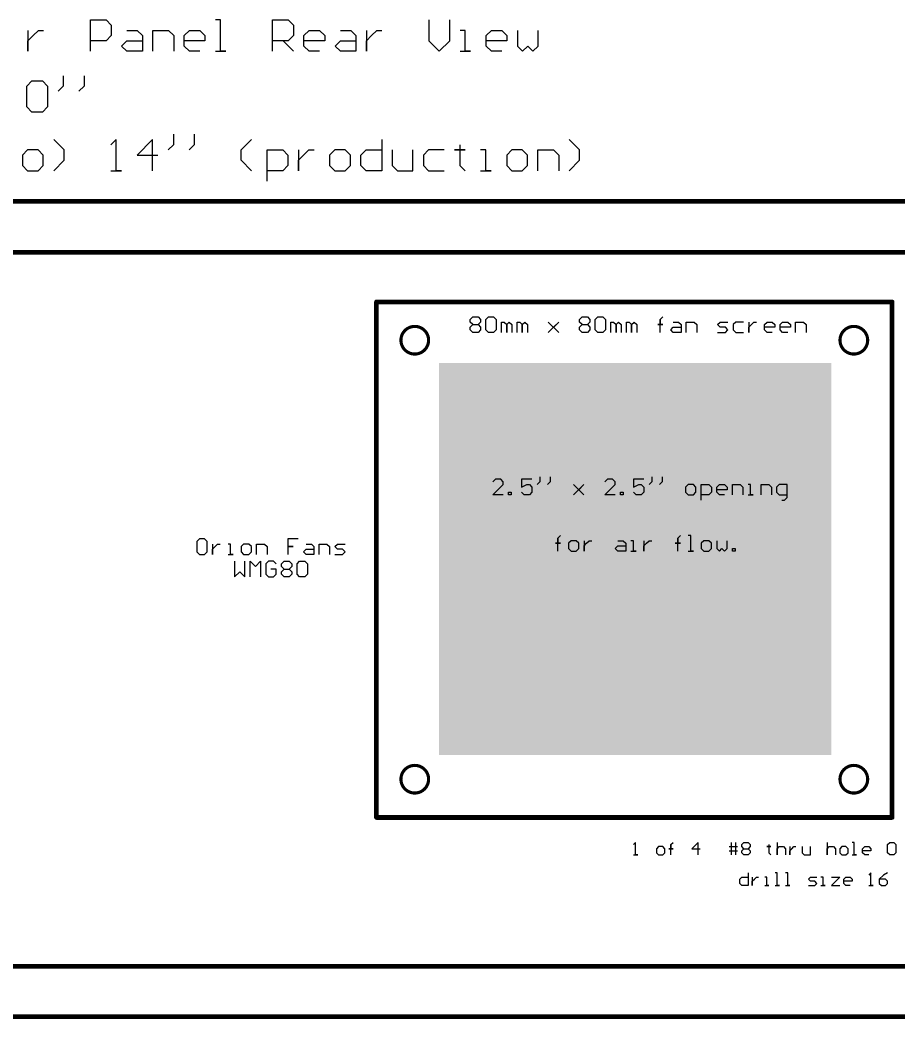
# Model space of a CAD drawing. Extents: x 0 to 21.5, y -4.9 to 8.4.
# Drawn here: x 12.42 to 18.04, y 1.99 to 8.38 of the extents above; entities that cross this region are included whole.
import ezdxf

# ---------------------------------------------------------------- set-up
doc = ezdxf.new("R2010")
doc.units = 0
doc.header["$MEASUREMENT"] = 0
for name, color, linetype in [('MECHANICAL1', 6, 'CONTINUOUS'), ('TOPLAYER', 1, 'CONTINUOUS'), ('TOPOVERLAY', 2, 'CONTINUOUS')]:
    doc.layers.add(name, color=color, linetype=linetype)

msp = doc.modelspace()

# ---------------------------------------------------------------- linework, layer by layer
at = {"layer": 'MECHANICAL1'}
for p, q in [((12.8692, 8.18), (12.8692, 8.3799)), ((12.8692, 8.3799), (12.9692, 8.3799)), ((12.9692, 8.3799), (13.0025, 8.3466)), ((13.7023, 8.3799), (13.669, 8.3799)), ((13.7023, 8.18), (13.7023, 8.3799)), ((14.0355, 8.18), (14.0355, 8.3799)), ((14.0355, 8.3799), (14.1355, 8.3799)), ((14.1355, 8.3799), (14.1688, 8.3466)), ((15.0352, 8.3799), (15.0352, 8.2466)), ((15.1685, 8.2466), (15.1685, 8.3799)), ((13.0025, 8.3466), (13.0025, 8.28)), ((14.1688, 8.3466), (14.1688, 8.28)), ((12.4694, 8.3133), (12.4694, 8.18)), ((12.4694, 8.2466), (12.5027, 8.28)), ((12.5027, 8.28), (12.536, 8.3133)), ((12.536, 8.3133), (12.5693, 8.3133)), ((13.0025, 8.28), (12.9692, 8.2466)), ((13.1025, 8.3133), (13.1691, 8.3133)), ((13.1691, 8.3133), (13.2024, 8.28)), ((13.2024, 8.28), (13.2024, 8.18)), ((13.2691, 8.18), (13.2691, 8.3133)), ((13.2691, 8.3133), (13.3691, 8.3133)), ((13.3691, 8.3133), (13.4024, 8.28)), ((13.4024, 8.28), (13.4024, 8.18)), ((13.469, 8.28), (13.5024, 8.3133)), ((13.469, 8.2133), (13.469, 8.28)), ((13.5024, 8.3133), (13.569, 8.3133)), ((13.569, 8.3133), (13.6023, 8.28)), ((13.6023, 8.28), (13.6023, 8.2466)), ((14.1688, 8.28), (14.1355, 8.2466)), ((14.2354, 8.28), (14.2688, 8.3133)), ((14.2354, 8.2133), (14.2354, 8.28)), ((14.2688, 8.3133), (14.3354, 8.3133)), ((14.3354, 8.3133), (14.3687, 8.28)), ((14.3687, 8.28), (14.3687, 8.2466)), ((14.4687, 8.3133), (14.5354, 8.3133)), ((14.5354, 8.3133), (14.5687, 8.28)), ((14.5687, 8.28), (14.5687, 8.18)), ((14.6353, 8.3133), (14.6353, 8.18)), ((14.6353, 8.2466), (14.6686, 8.28)), ((14.6686, 8.28), (14.702, 8.3133)), ((14.702, 8.3133), (14.7353, 8.3133)), ((15.2684, 8.3133), (15.2351, 8.3133)), ((15.2684, 8.18), (15.2684, 8.3133)), ((15.4017, 8.28), (15.4351, 8.3133)), ((15.4017, 8.2133), (15.4017, 8.28)), ((15.4351, 8.3133), (15.5017, 8.3133)), ((15.5017, 8.3133), (15.535, 8.28)), ((15.535, 8.28), (15.535, 8.2466)), ((15.6017, 8.3133), (15.6017, 8.2133)), ((15.735, 8.2133), (15.735, 8.3133)), ((12.4694, 8.18), (12.4694, 8.2466)), ((12.9692, 8.2466), (12.8692, 8.2466)), ((13.0692, 8.2133), (13.1025, 8.2466)), ((13.1025, 8.18), (13.0692, 8.2133)), ((13.1025, 8.2466), (13.2024, 8.2466)), ((13.6023, 8.2466), (13.469, 8.2466)), ((13.5024, 8.18), (13.469, 8.2133)), ((14.1355, 8.2466), (14.0355, 8.2466)), ((14.1022, 8.2466), (14.1688, 8.18)), ((14.3687, 8.2466), (14.2354, 8.2466)), ((14.2688, 8.18), (14.2354, 8.2133)), ((14.4354, 8.2133), (14.4687, 8.2466)), ((14.4687, 8.18), (14.4354, 8.2133)), ((14.4687, 8.2466), (14.5687, 8.2466)), ((14.6353, 8.18), (14.6353, 8.2466)), ((15.0352, 8.2466), (15.1018, 8.18)), ((15.1018, 8.18), (15.1685, 8.2466)), ((15.535, 8.2466), (15.4017, 8.2466)), ((15.4351, 8.18), (15.4017, 8.2133)), ((15.6017, 8.2133), (15.635, 8.18)), ((15.635, 8.18), (15.6683, 8.2133)), ((15.6683, 8.2133), (15.7016, 8.18)), ((15.7016, 8.18), (15.735, 8.2133)), ((13.2024, 8.18), (13.1025, 8.18)), ((13.569, 8.18), (13.5024, 8.18)), ((13.669, 8.18), (13.7356, 8.18)), ((13.7356, 8.18), (13.7023, 8.18)), ((14.3354, 8.18), (14.2688, 8.18)), ((14.5687, 8.18), (14.4687, 8.18)), ((15.2351, 8.18), (15.3018, 8.18)), ((15.3018, 8.18), (15.2684, 8.18)), ((15.5017, 8.18), (15.4351, 8.18)), ((12.6952, 8.0233), (12.6952, 7.9566)), ((12.8284, 8.0233), (12.8284, 7.9566)), ((12.4619, 7.9566), (12.4952, 7.9899)), ((12.4619, 7.8233), (12.4619, 7.9566)), ((12.4952, 7.9899), (12.5619, 7.9899)), ((12.5619, 7.9899), (12.5952, 7.9566)), ((12.5952, 7.9566), (12.5952, 7.8233)), ((12.6952, 7.9566), (12.6618, 7.9233)), ((12.8284, 7.9566), (12.7951, 7.9233)), ((12.4952, 7.79), (12.4619, 7.8233)), ((12.5952, 7.8233), (12.5619, 7.79)), ((12.5619, 7.79), (12.4952, 7.79)), ((12.7009, 7.5483), (12.6342, 7.6149)), ((13.0341, 7.6149), (13.0008, 7.5816)), ((13.0341, 7.415), (13.0341, 7.6149)), ((13.2674, 7.6149), (13.1674, 7.515)), ((13.2674, 7.415), (13.2674, 7.6149)), ((13.4006, 7.6483), (13.4006, 7.5816)), ((13.5339, 7.6483), (13.5339, 7.5816)), ((13.8338, 7.5483), (13.9005, 7.6149)), ((14.7335, 7.6149), (14.7335, 7.415)), ((15.9998, 7.5483), (15.9332, 7.6149)), ((12.4676, 7.5483), (12.4343, 7.515)), ((12.5343, 7.5483), (12.4676, 7.5483)), ((12.5676, 7.515), (12.5343, 7.5483)), ((12.7009, 7.4816), (12.7009, 7.5483)), ((13.4006, 7.5816), (13.3673, 7.5483)), ((13.5339, 7.5816), (13.5006, 7.5483)), ((13.8338, 7.4816), (13.8338, 7.5483)), ((14.0004, 7.3484), (14.0004, 7.5483)), ((14.0004, 7.5483), (14.1004, 7.5483)), ((14.1004, 7.5483), (14.1337, 7.515)), ((14.2004, 7.5483), (14.2004, 7.415)), ((14.2337, 7.515), (14.267, 7.5483)), ((14.267, 7.5483), (14.3004, 7.5483)), ((14.4336, 7.5483), (14.4003, 7.515)), ((14.5003, 7.5483), (14.4336, 7.5483)), ((14.5336, 7.515), (14.5003, 7.5483)), ((14.6003, 7.515), (14.6336, 7.5483)), ((14.6336, 7.5483), (14.7335, 7.5483)), ((14.8002, 7.5483), (14.8002, 7.4483)), ((14.9335, 7.415), (14.9335, 7.5483)), ((15.0334, 7.5483), (15.0001, 7.515)), ((15.1334, 7.5483), (15.0334, 7.5483)), ((15.2334, 7.5483), (15.2001, 7.5483)), ((15.2001, 7.5483), (15.2667, 7.5483)), ((15.2334, 7.5816), (15.2334, 7.5483)), ((15.2667, 7.5483), (15.2334, 7.5483)), ((15.2334, 7.5483), (15.2334, 7.4483)), ((15.4, 7.5483), (15.3667, 7.5483)), ((15.4, 7.415), (15.4, 7.5483)), ((15.5666, 7.5483), (15.5333, 7.515)), ((15.6333, 7.5483), (15.5666, 7.5483)), ((15.6666, 7.515), (15.6333, 7.5483)), ((15.7332, 7.415), (15.7332, 7.5483)), ((15.7332, 7.5483), (15.8332, 7.5483)), ((15.8332, 7.5483), (15.8665, 7.515)), ((15.9998, 7.4816), (15.9998, 7.5483)), ((12.4343, 7.515), (12.4343, 7.4483)), ((12.5676, 7.4483), (12.5676, 7.515)), ((13.1674, 7.515), (13.3007, 7.515)), ((14.1337, 7.515), (14.1337, 7.4483)), ((14.2004, 7.4816), (14.2337, 7.515)), ((14.4003, 7.515), (14.4003, 7.4483)), ((14.5336, 7.4483), (14.5336, 7.515)), ((14.6003, 7.4483), (14.6003, 7.515)), ((15.0001, 7.515), (15.0001, 7.4483)), ((15.5333, 7.515), (15.5333, 7.4483)), ((15.6666, 7.4483), (15.6666, 7.515)), ((15.8665, 7.515), (15.8665, 7.415)), ((12.4343, 7.4483), (12.4676, 7.415)), ((12.5343, 7.415), (12.5676, 7.4483)), ((12.6342, 7.415), (12.7009, 7.4816)), ((13.9005, 7.415), (13.8338, 7.4816)), ((14.1337, 7.4483), (14.1004, 7.415)), ((14.2004, 7.415), (14.2004, 7.4816)), ((14.4003, 7.4483), (14.4336, 7.415)), ((14.5003, 7.415), (14.5336, 7.4483)), ((14.6336, 7.415), (14.6003, 7.4483)), ((14.8002, 7.4483), (14.8335, 7.415)), ((15.0001, 7.4483), (15.0334, 7.415)), ((15.2334, 7.4483), (15.2667, 7.415)), ((15.5333, 7.4483), (15.5666, 7.415)), ((15.6333, 7.415), (15.6666, 7.4483)), ((15.9332, 7.415), (15.9998, 7.4816)), ((12.4676, 7.415), (12.5343, 7.415)), ((13.0008, 7.415), (13.0674, 7.415)), ((13.0674, 7.415), (13.0341, 7.415)), ((14.1004, 7.415), (14.0004, 7.415)), ((14.4336, 7.415), (14.5003, 7.415)), ((14.7335, 7.415), (14.6336, 7.415)), ((14.8335, 7.415), (14.9335, 7.415)), ((15.0334, 7.415), (15.1334, 7.415)), ((15.3667, 7.415), (15.4333, 7.415)), ((15.4333, 7.415), (15.4, 7.415)), ((15.5666, 7.415), (15.6333, 7.415))]:
    msp.add_line(p, q, dxfattribs=at)
at = {"layer": 'MECHANICAL1', "const_width": 0.03}
for points in [[(2, 7.22), (18.73, 7.22)], [(2.12, 6.893), (18.61, 6.893)], [(14.7, 3.275), (14.7, 6.575)], [(14.7, 6.575), (18, 6.575)], [(18, 3.275), (18, 6.575)], [(14.7, 3.275), (18, 3.275)], [(2.12, 2.323), (18.61, 2.323)], [(2, 2), (18.73, 2)]]:
    msp.add_lwpolyline(points, dxfattribs=at)
at = {"layer": 'MECHANICAL1', "const_width": 0.015}
for points in [[(14.6925, 6.575, 1), (14.7075, 6.575, 1)], [(14.6925, 6.575, 1), (14.7075, 6.575, 1)], [(17.9925, 6.575, 1), (18.0075, 6.575, 1)], [(17.9925, 6.575, 1), (18.0075, 6.575, 1)], [(14.6925, 3.275, 1), (14.7075, 3.275, 1)], [(14.6925, 3.275, 1), (14.7075, 3.275, 1)], [(17.9925, 3.275, 1), (18.0075, 3.275, 1)], [(17.9925, 3.275, 1), (18.0075, 3.275, 1)]]:
    msp.add_lwpolyline(points, format="xyb", close=True, dxfattribs=at)
at = {"layer": 'MECHANICAL1'}
msp.add_solid([(15.1, 3.675), (17.61, 3.675), (15.1, 6.185), (17.61, 6.185)], dxfattribs=at)
at = {"layer": 'TOPLAYER'}
for p, q in [((13.5667, 5.0589), (13.55, 5.0423)), ((13.6, 5.0589), (13.5667, 5.0589)), ((13.6166, 5.0423), (13.6, 5.0589)), ((14.1998, 5.0589), (14.1331, 5.0589)), ((14.1331, 5.0589), (14.1331, 5.0089)), ((13.55, 5.0423), (13.55, 4.9756)), ((13.6166, 4.9756), (13.6166, 5.0423)), ((13.65, 5.0256), (13.65, 4.959)), ((13.65, 4.9923), (13.6666, 5.0089)), ((13.65, 4.959), (13.65, 4.9923)), ((13.6666, 5.0089), (13.6833, 5.0256)), ((13.6833, 5.0256), (13.7, 5.0256)), ((13.7666, 5.0256), (13.7499, 5.0256)), ((13.7666, 4.959), (13.7666, 5.0256)), ((13.8499, 5.0256), (13.8332, 5.0089)), ((13.8332, 5.0089), (13.8332, 4.9756)), ((13.8832, 5.0256), (13.8499, 5.0256)), ((13.8999, 5.0089), (13.8832, 5.0256)), ((13.8999, 4.9756), (13.8999, 5.0089)), ((13.9332, 4.959), (13.9332, 5.0256)), ((13.9332, 5.0256), (13.9832, 5.0256)), ((13.9832, 5.0256), (13.9999, 5.0089)), ((13.9999, 5.0089), (13.9999, 4.959)), ((14.1331, 5.0089), (14.1665, 5.0089)), ((14.1665, 5.0089), (14.1331, 5.0089)), ((14.1331, 5.0089), (14.1331, 4.959)), ((14.2331, 4.9756), (14.2498, 4.9923)), ((14.2498, 5.0256), (14.2831, 5.0256)), ((14.2498, 4.9923), (14.2998, 4.9923)), ((14.2831, 5.0256), (14.2998, 5.0089)), ((14.2998, 5.0089), (14.2998, 4.959)), ((14.3331, 4.959), (14.3331, 5.0256)), ((14.3331, 5.0256), (14.3831, 5.0256)), ((14.3831, 5.0256), (14.3997, 5.0089)), ((14.3997, 5.0089), (14.3997, 4.959)), ((14.433, 5.0089), (14.4497, 5.0256)), ((14.4497, 4.9923), (14.433, 5.0089)), ((14.4497, 5.0256), (14.4997, 5.0256)), ((14.483, 4.9923), (14.4497, 4.9923)), ((14.4997, 4.9756), (14.483, 4.9923)), ((13.55, 4.9756), (13.5667, 4.959)), ((13.5667, 4.959), (13.6, 4.959)), ((13.6, 4.959), (13.6166, 4.9756)), ((13.7499, 4.959), (13.7833, 4.959)), ((13.7833, 4.959), (13.7666, 4.959)), ((13.8332, 4.9756), (13.8499, 4.959)), ((13.8499, 4.959), (13.8832, 4.959)), ((13.8832, 4.959), (13.8999, 4.9756)), ((14.2498, 4.959), (14.2331, 4.9756)), ((14.2998, 4.959), (14.2498, 4.959)), ((14.433, 4.959), (14.483, 4.959)), ((14.483, 4.959), (14.4997, 4.9756)), ((13.7916, 4.915), (13.7916, 4.815)), ((13.8582, 4.815), (13.8582, 4.915)), ((13.8916, 4.815), (13.8916, 4.915)), ((13.8916, 4.915), (13.9249, 4.8816)), ((13.9249, 4.8816), (13.9582, 4.915)), ((13.9582, 4.915), (13.9582, 4.815)), ((14.0082, 4.915), (13.9915, 4.8983)), ((13.9915, 4.8983), (13.9915, 4.8317)), ((14.0415, 4.915), (14.0082, 4.915)), ((14.0582, 4.865), (14.0248, 4.865)), ((14.0582, 4.8983), (14.0415, 4.915)), ((14.0582, 4.8317), (14.0582, 4.865)), ((14.0915, 4.8983), (14.1082, 4.915)), ((14.0915, 4.8816), (14.0915, 4.8983)), ((14.1082, 4.865), (14.0915, 4.8816)), ((14.0915, 4.8483), (14.1082, 4.865)), ((14.1082, 4.915), (14.1415, 4.915)), ((14.1082, 4.865), (14.1415, 4.865)), ((14.1415, 4.915), (14.1581, 4.8983)), ((14.1581, 4.8816), (14.1415, 4.865)), ((14.1415, 4.865), (14.1581, 4.8483)), ((14.1581, 4.8983), (14.1581, 4.8816)), ((14.1915, 4.8983), (14.2081, 4.915)), ((14.1915, 4.8317), (14.1915, 4.8983)), ((14.2081, 4.915), (14.2414, 4.915)), ((14.2414, 4.915), (14.2581, 4.8983)), ((14.2581, 4.8983), (14.2581, 4.8317)), ((13.7916, 4.815), (13.8249, 4.8483)), ((13.8249, 4.8483), (13.8582, 4.815)), ((13.9915, 4.8317), (14.0082, 4.815)), ((14.0082, 4.815), (14.0415, 4.815)), ((14.0415, 4.815), (14.0582, 4.8317)), ((14.0915, 4.8317), (14.0915, 4.8483)), ((14.1082, 4.815), (14.0915, 4.8317)), ((14.1415, 4.815), (14.1082, 4.815)), ((14.1581, 4.8317), (14.1415, 4.815)), ((14.1581, 4.8483), (14.1581, 4.8317)), ((14.2081, 4.815), (14.1915, 4.8317)), ((14.2414, 4.815), (14.2081, 4.815)), ((14.2581, 4.8317), (14.2414, 4.815)), ((16.3583, 3.115), (16.345, 3.1016)), ((16.3583, 3.035), (16.3583, 3.115)), ((16.5049, 3.0883), (16.4916, 3.075)), ((16.4916, 3.075), (16.4916, 3.0483)), ((16.5316, 3.0883), (16.5049, 3.0883)), ((16.5449, 3.075), (16.5316, 3.0883)), ((16.5449, 3.0483), (16.5449, 3.075)), ((16.5849, 3.075), (16.5716, 3.075)), ((16.5716, 3.075), (16.5983, 3.075)), ((16.5849, 3.1016), (16.5983, 3.115)), ((16.5849, 3.035), (16.5849, 3.1016)), ((16.5849, 3.1016), (16.5849, 3.075)), ((16.5849, 3.075), (16.5849, 3.1016)), ((16.5983, 3.075), (16.5849, 3.075)), ((16.7582, 3.115), (16.7182, 3.075)), ((16.7182, 3.075), (16.7715, 3.075)), ((16.7582, 3.035), (16.7582, 3.115)), ((16.9581, 3.0883), (16.9981, 3.0883)), ((16.9715, 3.035), (16.9715, 3.115)), ((16.9981, 3.115), (16.9981, 3.035)), ((16.9981, 3.0883), (17.0115, 3.0883)), ((17.0381, 3.1016), (17.0514, 3.115)), ((17.0381, 3.0883), (17.0381, 3.1016)), ((17.0514, 3.075), (17.0381, 3.0883)), ((17.0381, 3.0617), (17.0514, 3.075)), ((17.0514, 3.115), (17.0781, 3.115)), ((17.0514, 3.075), (17.0781, 3.075)), ((17.0781, 3.115), (17.0914, 3.1016)), ((17.0914, 3.0883), (17.0781, 3.075)), ((17.0781, 3.075), (17.0914, 3.0617)), ((17.0914, 3.1016), (17.0914, 3.0883)), ((17.2114, 3.0883), (17.1981, 3.0883)), ((17.1981, 3.0883), (17.2247, 3.0883)), ((17.2114, 3.1016), (17.2114, 3.0883)), ((17.2247, 3.0883), (17.2114, 3.0883)), ((17.2114, 3.0883), (17.2114, 3.0483)), ((17.2647, 3.115), (17.2647, 3.035)), ((17.2647, 3.075), (17.278, 3.0883)), ((17.2647, 3.035), (17.2647, 3.075)), ((17.278, 3.0883), (17.3047, 3.0883)), ((17.3047, 3.0883), (17.318, 3.075)), ((17.318, 3.075), (17.318, 3.035)), ((17.3447, 3.0883), (17.3447, 3.035)), ((17.3447, 3.0617), (17.358, 3.075)), ((17.358, 3.075), (17.3713, 3.0883)), ((17.3713, 3.0883), (17.3847, 3.0883)), ((17.4247, 3.0883), (17.4247, 3.0483)), ((17.478, 3.035), (17.478, 3.0883)), ((17.5846, 3.115), (17.5846, 3.035)), ((17.5846, 3.075), (17.5979, 3.0883)), ((17.5846, 3.035), (17.5846, 3.075)), ((17.5979, 3.0883), (17.6246, 3.0883)), ((17.6246, 3.0883), (17.6379, 3.075)), ((17.6379, 3.075), (17.6379, 3.035)), ((17.6779, 3.0883), (17.6646, 3.075)), ((17.6646, 3.075), (17.6646, 3.0483)), ((17.7046, 3.0883), (17.6779, 3.0883)), ((17.7179, 3.075), (17.7046, 3.0883)), ((17.7179, 3.0483), (17.7179, 3.075)), ((17.7579, 3.115), (17.7445, 3.115)), ((17.7579, 3.035), (17.7579, 3.115)), ((17.8112, 3.075), (17.8245, 3.0883)), ((17.8112, 3.0483), (17.8112, 3.075)), ((17.8245, 3.0883), (17.8512, 3.0883)), ((17.8512, 3.0883), (17.8645, 3.075)), ((17.8645, 3.075), (17.8645, 3.0617)), ((17.9711, 3.1016), (17.9845, 3.115)), ((17.9711, 3.0483), (17.9711, 3.1016)), ((17.9845, 3.115), (18.0111, 3.115)), ((18.0111, 3.115), (18.0245, 3.1016)), ((18.0245, 3.1016), (18.0245, 3.0483)), ((16.345, 3.035), (16.3717, 3.035)), ((16.3717, 3.035), (16.3583, 3.035)), ((16.4916, 3.0483), (16.5049, 3.035)), ((16.5049, 3.035), (16.5316, 3.035)), ((16.5316, 3.035), (16.5449, 3.0483)), ((16.9581, 3.0617), (17.0115, 3.0617)), ((17.0381, 3.0483), (17.0381, 3.0617)), ((17.0514, 3.035), (17.0381, 3.0483)), ((17.0781, 3.035), (17.0514, 3.035)), ((17.0914, 3.0483), (17.0781, 3.035)), ((17.0914, 3.0617), (17.0914, 3.0483)), ((17.2114, 3.0483), (17.2247, 3.035)), ((17.3447, 3.035), (17.3447, 3.0617)), ((17.4247, 3.0483), (17.438, 3.035)), ((17.438, 3.035), (17.478, 3.035)), ((17.6646, 3.0483), (17.6779, 3.035)), ((17.6779, 3.035), (17.7046, 3.035)), ((17.7046, 3.035), (17.7179, 3.0483)), ((17.7445, 3.035), (17.7712, 3.035)), ((17.7712, 3.035), (17.7579, 3.035)), ((17.8645, 3.0617), (17.8112, 3.0617)), ((17.8245, 3.035), (17.8112, 3.0483)), ((17.8512, 3.035), (17.8245, 3.035)), ((17.9845, 3.035), (17.9711, 3.0483)), ((18.0111, 3.035), (17.9845, 3.035)), ((18.0245, 3.0483), (18.0111, 3.035)), ((17.025, 2.88), (17.0383, 2.8933)), ((17.025, 2.8533), (17.025, 2.88)), ((17.0383, 2.8933), (17.0783, 2.8933)), ((17.0783, 2.92), (17.0783, 2.84)), ((17.105, 2.8933), (17.105, 2.84)), ((17.105, 2.8667), (17.1183, 2.88)), ((17.1183, 2.88), (17.1316, 2.8933)), ((17.1316, 2.8933), (17.145, 2.8933)), ((17.1983, 2.8933), (17.1849, 2.8933)), ((17.1983, 2.84), (17.1983, 2.8933)), ((17.2649, 2.92), (17.2516, 2.92)), ((17.2649, 2.84), (17.2649, 2.92)), ((17.3316, 2.92), (17.3182, 2.92)), ((17.3316, 2.84), (17.3316, 2.92)), ((17.4649, 2.88), (17.4782, 2.8933)), ((17.4782, 2.8667), (17.4649, 2.88)), ((17.4782, 2.8933), (17.5182, 2.8933)), ((17.5582, 2.8933), (17.5448, 2.8933)), ((17.5582, 2.84), (17.5582, 2.8933)), ((17.6115, 2.8933), (17.6648, 2.8933)), ((17.6648, 2.8933), (17.6115, 2.84)), ((17.6915, 2.88), (17.7048, 2.8933)), ((17.6915, 2.8533), (17.6915, 2.88)), ((17.7048, 2.8933), (17.7314, 2.8933)), ((17.7314, 2.8933), (17.7448, 2.88)), ((17.7448, 2.88), (17.7448, 2.8667)), ((17.8647, 2.92), (17.8514, 2.9066)), ((17.8647, 2.84), (17.8647, 2.92)), ((17.9447, 2.9066), (17.918, 2.88)), ((17.918, 2.88), (17.918, 2.8533)), ((17.958, 2.88), (17.918, 2.88)), ((17.9714, 2.92), (17.9447, 2.9066)), ((17.9714, 2.8667), (17.958, 2.88)), ((17.0383, 2.84), (17.025, 2.8533)), ((17.0783, 2.84), (17.0383, 2.84)), ((17.105, 2.84), (17.105, 2.8667)), ((17.1849, 2.84), (17.2116, 2.84)), ((17.2116, 2.84), (17.1983, 2.84)), ((17.2516, 2.84), (17.2783, 2.84)), ((17.2783, 2.84), (17.2649, 2.84)), ((17.3182, 2.84), (17.3449, 2.84)), ((17.3449, 2.84), (17.3316, 2.84)), ((17.4649, 2.84), (17.5048, 2.84)), ((17.5048, 2.8667), (17.4782, 2.8667)), ((17.5182, 2.8533), (17.5048, 2.8667)), ((17.5048, 2.84), (17.5182, 2.8533)), ((17.5448, 2.84), (17.5715, 2.84)), ((17.5715, 2.84), (17.5582, 2.84)), ((17.6115, 2.84), (17.6648, 2.84)), ((17.7448, 2.8667), (17.6915, 2.8667)), ((17.7048, 2.84), (17.6915, 2.8533)), ((17.7314, 2.84), (17.7048, 2.84)), ((17.8514, 2.84), (17.8781, 2.84)), ((17.8781, 2.84), (17.8647, 2.84)), ((17.918, 2.8533), (17.9314, 2.84)), ((17.9314, 2.84), (17.958, 2.84)), ((17.958, 2.84), (17.9714, 2.8533)), ((17.9714, 2.8533), (17.9714, 2.8667))]:
    msp.add_line(p, q, dxfattribs=at)
for points, const_width in [([(15.0335, 6.33, 1), (14.8565, 6.33, 1)], 0.02), ([(17.8435, 6.33, 1), (17.6665, 6.33, 1)], 0.02), ([(14.8515, 6.33, 1), (14.8615, 6.33, 1)], 0.01), ([(15.0285, 6.33, 1), (15.0385, 6.33, 1)], 0.01), ([(17.6615, 6.33, 1), (17.6715, 6.33, 1)], 0.01), ([(17.8385, 6.33, 1), (17.8485, 6.33, 1)], 0.01), ([(15.0335, 3.52, 1), (14.8565, 3.52, 1)], 0.02), ([(17.8435, 3.52, 1), (17.6665, 3.52, 1)], 0.02), ([(14.8515, 3.52, 1), (14.8615, 3.52, 1)], 0.01), ([(15.0285, 3.52, 1), (15.0385, 3.52, 1)], 0.01), ([(17.6615, 3.52, 1), (17.6715, 3.52, 1)], 0.01), ([(17.8385, 3.52, 1), (17.8485, 3.52, 1)], 0.01)]:
    msp.add_lwpolyline(points, format="xyb", close=True, dxfattribs=dict(at, const_width=const_width))
at = {"layer": 'TOPOVERLAY'}
for p, q in [((15.3, 6.4633), (15.3167, 6.48)), ((15.3, 6.4466), (15.3, 6.4633)), ((15.3167, 6.48), (15.35, 6.48)), ((15.35, 6.48), (15.3666, 6.4633)), ((15.3666, 6.4633), (15.3666, 6.4466)), ((15.4, 6.4633), (15.4166, 6.48)), ((15.4, 6.3967), (15.4, 6.4633)), ((15.4166, 6.48), (15.45, 6.48)), ((15.45, 6.48), (15.4666, 6.4633)), ((15.4666, 6.4633), (15.4666, 6.3967)), ((15.9998, 6.4633), (16.0164, 6.48)), ((15.9998, 6.4466), (15.9998, 6.4633)), ((16.0164, 6.48), (16.0498, 6.48)), ((16.0498, 6.48), (16.0664, 6.4633)), ((16.0664, 6.4633), (16.0664, 6.4466)), ((16.0997, 6.4633), (16.1164, 6.48)), ((16.0997, 6.3967), (16.0997, 6.4633)), ((16.1164, 6.48), (16.1497, 6.48)), ((16.1497, 6.48), (16.1664, 6.4633)), ((16.1664, 6.4633), (16.1664, 6.3967)), ((16.5163, 6.4633), (16.5329, 6.48)), ((16.5163, 6.38), (16.5163, 6.4633)), ((16.5163, 6.4633), (16.5163, 6.43)), ((16.5163, 6.43), (16.5163, 6.4633)), ((15.3167, 6.43), (15.3, 6.4466)), ((15.3, 6.4133), (15.3167, 6.43)), ((15.3, 6.3967), (15.3, 6.4133)), ((15.3167, 6.38), (15.3, 6.3967)), ((15.3167, 6.43), (15.35, 6.43)), ((15.3666, 6.4466), (15.35, 6.43)), ((15.35, 6.43), (15.3666, 6.4133)), ((15.3666, 6.3967), (15.35, 6.38)), ((15.3666, 6.4133), (15.3666, 6.3967)), ((15.4166, 6.38), (15.4, 6.3967)), ((15.4666, 6.3967), (15.45, 6.38)), ((15.4999, 6.38), (15.4999, 6.4466)), ((15.4999, 6.4466), (15.5166, 6.4466)), ((15.5166, 6.4466), (15.5333, 6.43)), ((15.5333, 6.43), (15.5499, 6.4466)), ((15.5333, 6.43), (15.5333, 6.38)), ((15.5333, 6.38), (15.5333, 6.43)), ((15.5499, 6.4466), (15.5666, 6.43)), ((15.5666, 6.43), (15.5666, 6.38)), ((15.5999, 6.38), (15.5999, 6.4466)), ((15.5999, 6.4466), (15.6166, 6.4466)), ((15.6166, 6.4466), (15.6332, 6.43)), ((15.6332, 6.43), (15.6499, 6.4466)), ((15.6332, 6.43), (15.6332, 6.38)), ((15.6332, 6.38), (15.6332, 6.43)), ((15.6499, 6.4466), (15.6665, 6.43)), ((15.6665, 6.43), (15.6665, 6.38)), ((15.7998, 6.4466), (15.8665, 6.38)), ((15.8665, 6.4466), (15.7998, 6.38)), ((15.8332, 6.4133), (15.8665, 6.4466)), ((15.8665, 6.38), (15.8332, 6.4133)), ((16.0164, 6.43), (15.9998, 6.4466)), ((15.9998, 6.4133), (16.0164, 6.43)), ((15.9998, 6.3967), (15.9998, 6.4133)), ((16.0164, 6.38), (15.9998, 6.3967)), ((16.0164, 6.43), (16.0498, 6.43)), ((16.0664, 6.4466), (16.0498, 6.43)), ((16.0498, 6.43), (16.0664, 6.4133)), ((16.0664, 6.3967), (16.0498, 6.38)), ((16.0664, 6.4133), (16.0664, 6.3967)), ((16.1164, 6.38), (16.0997, 6.3967)), ((16.1664, 6.3967), (16.1497, 6.38)), ((16.1997, 6.38), (16.1997, 6.4466)), ((16.1997, 6.4466), (16.2164, 6.4466)), ((16.2164, 6.4466), (16.233, 6.43)), ((16.233, 6.43), (16.2497, 6.4466)), ((16.233, 6.43), (16.233, 6.38)), ((16.233, 6.38), (16.233, 6.43)), ((16.2497, 6.4466), (16.2664, 6.43)), ((16.2664, 6.43), (16.2664, 6.38)), ((16.2997, 6.38), (16.2997, 6.4466)), ((16.2997, 6.4466), (16.3163, 6.4466)), ((16.3163, 6.4466), (16.333, 6.43)), ((16.333, 6.43), (16.3497, 6.4466)), ((16.333, 6.43), (16.333, 6.38)), ((16.333, 6.38), (16.333, 6.43)), ((16.3497, 6.4466), (16.3663, 6.43)), ((16.3663, 6.43), (16.3663, 6.38)), ((16.5163, 6.43), (16.4996, 6.43)), ((16.4996, 6.43), (16.5329, 6.43)), ((16.5329, 6.43), (16.5163, 6.43)), ((16.5829, 6.3967), (16.5996, 6.4133)), ((16.5996, 6.38), (16.5829, 6.3967)), ((16.5996, 6.4466), (16.6329, 6.4466)), ((16.5996, 6.4133), (16.6496, 6.4133)), ((16.6329, 6.4466), (16.6496, 6.43)), ((16.6496, 6.43), (16.6496, 6.38)), ((16.6829, 6.38), (16.6829, 6.4466)), ((16.6829, 6.4466), (16.7329, 6.4466)), ((16.7329, 6.4466), (16.7495, 6.43)), ((16.7495, 6.43), (16.7495, 6.38)), ((16.8828, 6.43), (16.8995, 6.4466)), ((16.8995, 6.4133), (16.8828, 6.43)), ((16.8995, 6.4466), (16.9495, 6.4466)), ((16.9328, 6.4133), (16.8995, 6.4133)), ((16.9495, 6.3967), (16.9328, 6.4133)), ((16.9328, 6.38), (16.9495, 6.3967)), ((16.9995, 6.4466), (16.9828, 6.43)), ((16.9828, 6.43), (16.9828, 6.3967)), ((16.9828, 6.3967), (16.9995, 6.38)), ((17.0494, 6.4466), (16.9995, 6.4466)), ((17.0828, 6.4466), (17.0828, 6.38)), ((17.0828, 6.4133), (17.0994, 6.43)), ((17.0828, 6.38), (17.0828, 6.4133)), ((17.0994, 6.43), (17.1161, 6.4466)), ((17.1161, 6.4466), (17.1327, 6.4466)), ((17.1827, 6.43), (17.1994, 6.4466)), ((17.1827, 6.3967), (17.1827, 6.43)), ((17.2494, 6.4133), (17.1827, 6.4133)), ((17.1994, 6.38), (17.1827, 6.3967)), ((17.1994, 6.4466), (17.2327, 6.4466)), ((17.2327, 6.4466), (17.2494, 6.43)), ((17.2494, 6.43), (17.2494, 6.4133)), ((17.2827, 6.43), (17.2994, 6.4466)), ((17.2827, 6.3967), (17.2827, 6.43)), ((17.3493, 6.4133), (17.2827, 6.4133)), ((17.2994, 6.38), (17.2827, 6.3967)), ((17.2994, 6.4466), (17.3327, 6.4466)), ((17.3327, 6.4466), (17.3493, 6.43)), ((17.3493, 6.43), (17.3493, 6.4133)), ((17.3827, 6.38), (17.3827, 6.4466)), ((17.3827, 6.4466), (17.4326, 6.4466)), ((17.4326, 6.4466), (17.4493, 6.43)), ((17.4493, 6.43), (17.4493, 6.38)), ((15.35, 6.38), (15.3167, 6.38)), ((15.45, 6.38), (15.4166, 6.38)), ((16.0498, 6.38), (16.0164, 6.38)), ((16.1497, 6.38), (16.1164, 6.38)), ((16.6496, 6.38), (16.5996, 6.38)), ((16.8828, 6.38), (16.9328, 6.38)), ((16.9995, 6.38), (17.0494, 6.38)), ((17.2327, 6.38), (17.1994, 6.38)), ((17.3327, 6.38), (17.2994, 6.38)), ((15.4617, 5.44), (15.445, 5.4233)), ((15.495, 5.44), (15.4617, 5.44)), ((15.5116, 5.4233), (15.495, 5.44)), ((15.6949, 5.44), (15.6283, 5.44)), ((15.6283, 5.44), (15.6283, 5.39)), ((15.7449, 5.4566), (15.7449, 5.4233)), ((15.8115, 5.4566), (15.8115, 5.4233)), ((16.1781, 5.44), (16.1614, 5.4233)), ((16.2114, 5.44), (16.1781, 5.44)), ((16.2281, 5.4233), (16.2114, 5.44)), ((16.4114, 5.44), (16.3447, 5.44)), ((16.3447, 5.44), (16.3447, 5.39)), ((16.4613, 5.4566), (16.4613, 5.4233)), ((16.528, 5.4566), (16.528, 5.4233)), ((15.445, 5.34), (15.5116, 5.4066)), ((15.5116, 5.4066), (15.5116, 5.4233)), ((15.6283, 5.39), (15.6616, 5.4066)), ((15.6616, 5.4066), (15.6783, 5.4066)), ((15.6783, 5.4066), (15.6949, 5.39)), ((15.6949, 5.39), (15.6949, 5.3567)), ((15.7449, 5.4233), (15.7282, 5.4066)), ((15.8115, 5.4233), (15.7949, 5.4066)), ((15.9615, 5.4066), (16.0281, 5.34)), ((16.0281, 5.4066), (15.9615, 5.34)), ((15.9948, 5.3733), (16.0281, 5.4066)), ((16.0281, 5.34), (15.9948, 5.3733)), ((16.1614, 5.34), (16.2281, 5.4066)), ((16.2281, 5.4066), (16.2281, 5.4233)), ((16.3447, 5.39), (16.378, 5.4066)), ((16.378, 5.4066), (16.3947, 5.4066)), ((16.3947, 5.4066), (16.4114, 5.39)), ((16.4114, 5.39), (16.4114, 5.3567)), ((16.4613, 5.4233), (16.4447, 5.4066)), ((16.528, 5.4233), (16.5113, 5.4066)), ((16.6946, 5.4066), (16.6779, 5.39)), ((16.6779, 5.39), (16.6779, 5.3567)), ((16.7279, 5.4066), (16.6946, 5.4066)), ((16.7446, 5.39), (16.7279, 5.4066)), ((16.7446, 5.3567), (16.7446, 5.39)), ((16.7779, 5.3067), (16.7779, 5.4066)), ((16.7779, 5.4066), (16.8279, 5.4066)), ((16.8279, 5.4066), (16.8445, 5.39)), ((16.8445, 5.39), (16.8445, 5.3567)), ((16.8779, 5.39), (16.8945, 5.4066)), ((16.8779, 5.3567), (16.8779, 5.39)), ((16.9445, 5.3733), (16.8779, 5.3733)), ((16.8945, 5.4066), (16.9279, 5.4066)), ((16.9279, 5.4066), (16.9445, 5.39)), ((16.9445, 5.39), (16.9445, 5.3733)), ((16.9778, 5.34), (16.9778, 5.4066)), ((16.9778, 5.4066), (17.0278, 5.4066)), ((17.0278, 5.4066), (17.0445, 5.39)), ((17.0445, 5.39), (17.0445, 5.34)), ((17.0945, 5.4066), (17.0778, 5.4066)), ((17.0945, 5.34), (17.0945, 5.4066)), ((17.1611, 5.34), (17.1611, 5.4066)), ((17.1611, 5.4066), (17.2111, 5.4066)), ((17.2111, 5.4066), (17.2278, 5.39)), ((17.2278, 5.39), (17.2278, 5.34)), ((17.2777, 5.4066), (17.2611, 5.39)), ((17.2611, 5.39), (17.2611, 5.3567)), ((17.3277, 5.4066), (17.2777, 5.4066)), ((17.3277, 5.3233), (17.3277, 5.4066)), ((15.5116, 5.34), (15.445, 5.34)), ((15.545, 5.34), (15.545, 5.3567)), ((15.545, 5.3567), (15.5616, 5.3567)), ((15.5616, 5.34), (15.545, 5.34)), ((15.5616, 5.3567), (15.5616, 5.34)), ((15.6449, 5.34), (15.6283, 5.3567)), ((15.6783, 5.34), (15.6449, 5.34)), ((15.6949, 5.3567), (15.6783, 5.34)), ((16.2281, 5.34), (16.1614, 5.34)), ((16.2614, 5.34), (16.2614, 5.3567)), ((16.2614, 5.3567), (16.2781, 5.3567)), ((16.2781, 5.34), (16.2614, 5.34)), ((16.2781, 5.3567), (16.2781, 5.34)), ((16.3614, 5.34), (16.3447, 5.3567)), ((16.3947, 5.34), (16.3614, 5.34)), ((16.4114, 5.3567), (16.3947, 5.34)), ((16.6779, 5.3567), (16.6946, 5.34)), ((16.6946, 5.34), (16.7279, 5.34)), ((16.7279, 5.34), (16.7446, 5.3567)), ((16.8279, 5.34), (16.7779, 5.34)), ((16.8445, 5.3567), (16.8279, 5.34)), ((16.8945, 5.34), (16.8779, 5.3567)), ((16.9279, 5.34), (16.8945, 5.34)), ((17.0778, 5.34), (17.1111, 5.34)), ((17.1111, 5.34), (17.0945, 5.34)), ((17.2611, 5.3567), (17.2777, 5.34)), ((17.2777, 5.34), (17.3277, 5.34)), ((17.3111, 5.3067), (17.3277, 5.3233)), ((17.2944, 5.3067), (17.3111, 5.3067)), ((15.8617, 5.0633), (15.8783, 5.08)), ((15.8617, 4.98), (15.8617, 5.0633)), ((15.8617, 5.0633), (15.8617, 5.03)), ((15.8617, 5.03), (15.8617, 5.0633)), ((16.6281, 5.0633), (16.6447, 5.08)), ((16.6281, 4.98), (16.6281, 5.0633)), ((16.6281, 5.0633), (16.6281, 5.03)), ((16.6281, 5.03), (16.6281, 5.0633)), ((16.7114, 5.08), (16.6947, 5.08)), ((16.7114, 4.98), (16.7114, 5.08)), ((15.8617, 5.03), (15.845, 5.03)), ((15.845, 5.03), (15.8783, 5.03)), ((15.8783, 5.03), (15.8617, 5.03)), ((15.945, 5.0466), (15.9283, 5.03)), ((15.9283, 5.03), (15.9283, 4.9967)), ((15.9283, 4.9967), (15.945, 4.98)), ((15.9783, 5.0466), (15.945, 5.0466)), ((15.995, 5.03), (15.9783, 5.0466)), ((15.9783, 4.98), (15.995, 4.9967)), ((15.995, 4.9967), (15.995, 5.03)), ((16.0283, 5.0466), (16.0283, 4.98)), ((16.0283, 5.0133), (16.0449, 5.03)), ((16.0283, 4.98), (16.0283, 5.0133)), ((16.0449, 5.03), (16.0616, 5.0466)), ((16.0616, 5.0466), (16.0783, 5.0466)), ((16.2282, 4.9967), (16.2449, 5.0133)), ((16.2449, 4.98), (16.2282, 4.9967)), ((16.2449, 5.0466), (16.2782, 5.0466)), ((16.2449, 5.0133), (16.2949, 5.0133)), ((16.2782, 5.0466), (16.2949, 5.03)), ((16.2949, 5.03), (16.2949, 4.98)), ((16.3448, 5.0466), (16.3282, 5.0466)), ((16.3448, 4.98), (16.3448, 5.0466)), ((16.4115, 5.0466), (16.4115, 4.98)), ((16.4115, 5.0133), (16.4281, 5.03)), ((16.4115, 4.98), (16.4115, 5.0133)), ((16.4281, 5.03), (16.4448, 5.0466)), ((16.4448, 5.0466), (16.4615, 5.0466)), ((16.6281, 5.03), (16.6114, 5.03)), ((16.6114, 5.03), (16.6447, 5.03)), ((16.6447, 5.03), (16.6281, 5.03)), ((16.7947, 5.0466), (16.778, 5.03)), ((16.778, 5.03), (16.778, 4.9967)), ((16.778, 4.9967), (16.7947, 4.98)), ((16.828, 5.0466), (16.7947, 5.0466)), ((16.8447, 5.03), (16.828, 5.0466)), ((16.828, 4.98), (16.8447, 4.9967)), ((16.8447, 4.9967), (16.8447, 5.03)), ((16.878, 5.0466), (16.878, 4.9967)), ((16.878, 4.9967), (16.8947, 4.98)), ((16.8947, 4.98), (16.9113, 4.9967)), ((16.9113, 4.9967), (16.928, 4.98)), ((16.928, 4.98), (16.9446, 4.9967)), ((16.9446, 4.9967), (16.9446, 5.0466)), ((16.978, 4.98), (16.978, 4.9967)), ((16.978, 4.9967), (16.9946, 4.9967)), ((16.9946, 4.9967), (16.9946, 4.98)), ((15.945, 4.98), (15.9783, 4.98)), ((16.2949, 4.98), (16.2449, 4.98)), ((16.3282, 4.98), (16.3615, 4.98)), ((16.3615, 4.98), (16.3448, 4.98)), ((16.6947, 4.98), (16.728, 4.98)), ((16.728, 4.98), (16.7114, 4.98)), ((16.7947, 4.98), (16.828, 4.98)), ((16.9946, 4.98), (16.978, 4.98))]:
    msp.add_line(p, q, dxfattribs=at)

doc.saveas('drawing.dxf')
